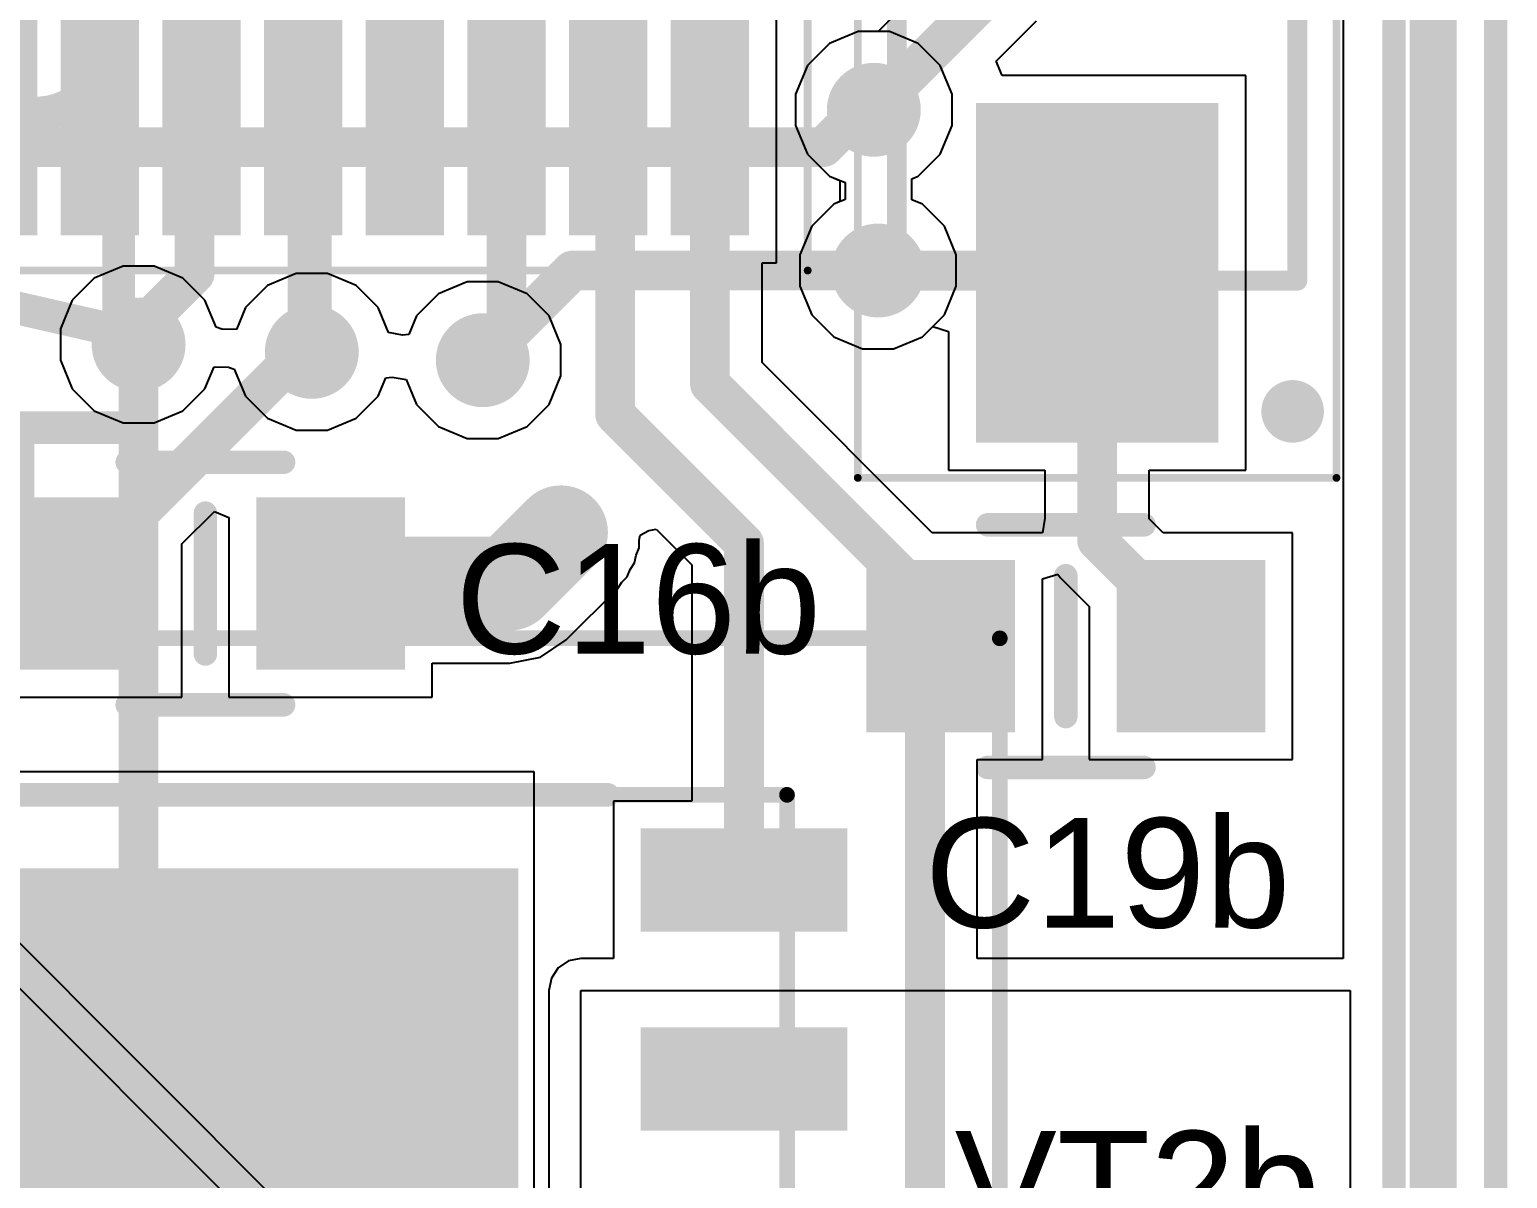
# Model space of a CAD drawing. Header units: inches. Extents: x 0 to 110, y 0 to 95.
# Drawn here: x 50.8 to 60.25, y 44.05 to 51.39 of the extents above; entities that cross this region are included whole.
import ezdxf

# ---------------------------------------------------------------- set-up
doc = ezdxf.new("R2010")
doc.units = ezdxf.units.IN
for name, color, linetype in [('Bottom Layer', 5, 'Continuous'), ('Int1', 16, 'Continuous'), ('Int2', 76, 'Continuous'), ('Mechanical 13', 56, 'Continuous'), ('Panelize Outline', 56, 'Continuous'), ('Top Courtyard', 56, 'Continuous'), ('Top Layer', 1, 'Continuous'), ('Top Overlay', 2, 'Continuous'), ('Top Paste', 8, 'Continuous'), ('Top Solder', 216, 'Continuous'), ('Via Holes', 16, 'Continuous')]:
    doc.layers.add(name, color=color, linetype=linetype)
doc.styles.add('Arial', font='', dxfattribs={"height": 0.2})
doc.styles.add('GOST type B', font='', dxfattribs={"height": 0.2})
doc.styles.get('Arial').set_extended_font_data('Arial')
doc.styles.get('GOST type B').set_extended_font_data('GOST type B')

# ---------------------------------------------------------------- blocks, each defined once
blk = doc.blocks.new('P____PAK_SO_8_1051')
at = {"layer": 'Top Layer'}
for points in [[(-3.178, 2.21), (-1.908, 2.21), (-1.908, 1.6), (-3.178, 1.6)], [(2.411, 2.21), (3.431, 2.21), (3.431, 1.6), (2.411, 1.6)], [(-1.075, -1.955), (-1.075, 1.955), (2.735, 1.955), (2.735, -1.955)], [(-3.178, 0.94), (-1.908, 0.94), (-1.908, 0.33), (-3.178, 0.33)], [(2.722, 0.94), (3.432, 0.94), (3.432, 0.33), (2.722, 0.33)], [(-3.178, -0.33), (-1.908, -0.33), (-1.908, -0.94), (-3.178, -0.94)], [(2.722, -0.33), (3.432, -0.33), (3.432, -0.94), (2.722, -0.94)], [(-3.178, -1.6), (-1.908, -1.6), (-1.908, -2.21), (-3.178, -2.21)], [(2.411, -1.6), (3.431, -1.6), (3.431, -2.21), (2.411, -2.21)]]:
    blk.add_hatch(color=1, dxfattribs=at).paths.add_polyline_path(points)
at = {"layer": 'Top Paste'}
for points in [[(-3.178, 2.21), (-1.908, 2.21), (-1.908, 1.6), (-3.178, 1.6)], [(2.411, 2.21), (3.431, 2.21), (3.431, 1.6), (2.411, 1.6)], [(-1.075, -1.955), (-1.075, 1.955), (2.735, 1.955), (2.735, -1.955)], [(-3.178, 0.94), (-1.908, 0.94), (-1.908, 0.33), (-3.178, 0.33)], [(2.722, 0.94), (3.432, 0.94), (3.432, 0.33), (2.722, 0.33)], [(-3.178, -0.33), (-1.908, -0.33), (-1.908, -0.94), (-3.178, -0.94)], [(2.722, -0.33), (3.432, -0.33), (3.432, -0.94), (2.722, -0.94)], [(-3.178, -1.6), (-1.908, -1.6), (-1.908, -2.21), (-3.178, -2.21)], [(2.411, -1.6), (3.431, -1.6), (3.431, -2.21), (2.411, -2.21)]]:
    blk.add_hatch(color=8, dxfattribs=at).paths.add_polyline_path(points)
at = {"layer": 'Top Solder'}
for points in [[(-3.203, 2.235), (-1.883, 2.235), (-1.883, 1.575), (-3.203, 1.575)], [(2.386, 2.235), (3.456, 2.235), (3.456, 1.575), (2.386, 1.575)], [(-1.1, -1.98), (-1.1, 1.98), (2.76, 1.98), (2.76, -1.98)], [(-3.203, 0.965), (-1.883, 0.965), (-1.883, 0.305), (-3.203, 0.305)], [(2.697, 0.965), (3.457, 0.965), (3.457, 0.305), (2.697, 0.305)], [(-3.203, -0.305), (-1.883, -0.305), (-1.883, -0.965), (-3.203, -0.965)], [(2.697, -0.305), (3.457, -0.305), (3.457, -0.965), (2.697, -0.965)], [(-3.203, -1.575), (-1.883, -1.575), (-1.883, -2.235), (-3.203, -2.235)], [(2.386, -1.575), (3.456, -1.575), (3.456, -2.235), (2.386, -2.235)]]:
    blk.add_hatch(color=216, dxfattribs=at).paths.add_polyline_path(points)
at = {"layer": 'Mechanical 13'}
for points in [[(-2.818, 2.45, 0.1, 0.1, 0), (-2.818, -2.45, 0.1, 0.1, 0)], [(3.072, 2.45, 0.1, 0.1, 0), (-2.818, 2.45, 0.1, 0.1, 0)], [(3.072, 2.45, 0.1, 0.1, 0), (3.072, -2.45, 0.1, 0.1, 0)], [(3.072, -2.45, 0.1, 0.1, 0), (-2.818, -2.45, 0.1, 0.1, 0)]]:
    blk.add_lwpolyline(points, format="xyseb", dxfattribs=at)
for points in [[(-2.843, 2.45, 0.05, 0.05, 1), (-2.793, 2.45, 0.05, 0.05, 1)], [(-2.843, 2.45, 0.05, 0.05, 1), (-2.793, 2.45, 0.05, 0.05, 1)], [(3.047, 2.45, 0.05, 0.05, 1), (3.097, 2.45, 0.05, 0.05, 1)], [(3.047, 2.45, 0.05, 0.05, 1), (3.097, 2.45, 0.05, 0.05, 1)], [(-2.843, -2.45, 0.05, 0.05, 1), (-2.793, -2.45, 0.05, 0.05, 1)], [(-2.843, -2.45, 0.05, 0.05, 1), (-2.793, -2.45, 0.05, 0.05, 1)], [(3.047, -2.45, 0.05, 0.05, 1), (3.097, -2.45, 0.05, 0.05, 1)], [(3.047, -2.45, 0.05, 0.05, 1), (3.097, -2.45, 0.05, 0.05, 1)]]:
    blk.add_lwpolyline(points, format="xyseb", close=True, dxfattribs=at)
at = {"layer": 'Top Courtyard'}
for points in [[(-4.178, 3.45, 0.1, 0.1, 0), (-4.178, -3.45, 0.1, 0.1, 0)], [(4.432, 3.45, 0.1, 0.1, 0), (-4.178, 3.45, 0.1, 0.1, 0)], [(4.432, 3.45, 0.1, 0.1, 0), (4.432, -3.45, 0.1, 0.1, 0)], [(4.432, -3.45, 0.1, 0.1, 0), (-4.178, -3.45, 0.1, 0.1, 0)]]:
    blk.add_lwpolyline(points, format="xyseb", dxfattribs=at)
for points in [[(-4.203, 3.45, 0.05, 0.05, 1), (-4.153, 3.45, 0.05, 0.05, 1)], [(-4.203, 3.45, 0.05, 0.05, 1), (-4.153, 3.45, 0.05, 0.05, 1)], [(4.407, 3.45, 0.05, 0.05, 1), (4.457, 3.45, 0.05, 0.05, 1)], [(4.407, 3.45, 0.05, 0.05, 1), (4.457, 3.45, 0.05, 0.05, 1)], [(-4.203, -3.45, 0.05, 0.05, 1), (-4.153, -3.45, 0.05, 0.05, 1)], [(-4.203, -3.45, 0.05, 0.05, 1), (-4.153, -3.45, 0.05, 0.05, 1)], [(4.407, -3.45, 0.05, 0.05, 1), (4.457, -3.45, 0.05, 0.05, 1)], [(4.407, -3.45, 0.05, 0.05, 1), (4.457, -3.45, 0.05, 0.05, 1)]]:
    blk.add_lwpolyline(points, format="xyseb", close=True, dxfattribs=at)
at = {"layer": 'Top Overlay'}
for points in [[(2.127, 2.45, 0.15, 0.15, 0), (-1.673, 2.45, 0.15, 0.15, 0)], [(-3.673, 1.9, 0.1, 0.1, -1), (-3.673, 2, 0.1, 0.1, 0)], [(-3.673, 2, 0.1, 0.1, -1), (-3.673, 1.9, 0.1, 0.1, 0)], [(2.127, -2.45, 0.15, 0.15, 0), (-1.673, -2.45, 0.15, 0.15, 0)]]:
    blk.add_lwpolyline(points, format="xyseb", dxfattribs=at)
for points in [[(-1.7105, 2.45, 0.075, 0.075, 1), (-1.6355, 2.45, 0.075, 0.075, 1)], [(2.0895, 2.45, 0.075, 0.075, 1), (2.1645, 2.45, 0.075, 0.075, 1)], [(-3.698, 2, 0.05, 0.05, 1), (-3.648, 2, 0.05, 0.05, 1)], [(-3.698, 2, 0.05, 0.05, 1), (-3.648, 2, 0.05, 0.05, 1)], [(-3.698, 1.9, 0.05, 0.05, 1), (-3.648, 1.9, 0.05, 0.05, 1)], [(-3.698, 1.9, 0.05, 0.05, 1), (-3.648, 1.9, 0.05, 0.05, 1)], [(-1.7105, -2.45, 0.075, 0.075, 1), (-1.6355, -2.45, 0.075, 0.075, 1)], [(2.0895, -2.45, 0.075, 0.075, 1), (2.1645, -2.45, 0.075, 0.075, 1)]]:
    blk.add_lwpolyline(points, format="xyseb", close=True, dxfattribs=at)
blk = doc.blocks.new('SMA_1053')
at = {"layer": 'Top Layer'}
for points in [[(-3.175, 0.75), (-1.055, 0.75), (-1.055, -0.75), (-3.175, -0.75)], [(1.055, 0.75), (3.175, 0.75), (3.175, -0.75), (1.055, -0.75)]]:
    blk.add_hatch(color=1, dxfattribs=at).paths.add_polyline_path(points)
at = {"layer": 'Top Paste'}
for points in [[(-3.175, 0.75), (-1.055, 0.75), (-1.055, -0.75), (-3.175, -0.75)], [(1.055, 0.75), (3.175, 0.75), (3.175, -0.75), (1.055, -0.75)]]:
    blk.add_hatch(color=8, dxfattribs=at).paths.add_polyline_path(points)
at = {"layer": 'Top Solder'}
for points in [[(-3.2, 0.775), (-1.03, 0.775), (-1.03, -0.775), (-3.2, -0.775)], [(1.03, 0.775), (3.2, 0.775), (3.2, -0.775), (1.03, -0.775)]]:
    blk.add_hatch(color=216, dxfattribs=at).paths.add_polyline_path(points)
at = {"layer": 'Mechanical 13'}
for points in [[(-2.165, 1.28, 0.127, 0.127, 0), (2.165, 1.28, 0.127, 0.127, 0)], [(-2.165, 1.28, 0.127, 0.127, 0), (-2.165, -1.28, 0.127, 0.127, 0)], [(2.165, 1.28, 0.127, 0.127, 0), (2.165, -1.28, 0.127, 0.127, 0)], [(-2.165, -1.28, 0.127, 0.127, 0), (2.165, -1.28, 0.127, 0.127, 0)]]:
    blk.add_lwpolyline(points, format="xyseb", dxfattribs=at)
for points in [[(-2.1967, 1.28, 0.0635, 0.0635, 1), (-2.1332, 1.28, 0.0635, 0.0635, 1)], [(-2.1967, 1.28, 0.0635, 0.0635, 1), (-2.1332, 1.28, 0.0635, 0.0635, 1)], [(2.1332, 1.28, 0.0635, 0.0635, 1), (2.1967, 1.28, 0.0635, 0.0635, 1)], [(2.1332, 1.28, 0.0635, 0.0635, 1), (2.1967, 1.28, 0.0635, 0.0635, 1)], [(-2.1967, -1.28, 0.0635, 0.0635, 1), (-2.1332, -1.28, 0.0635, 0.0635, 1)], [(-2.1967, -1.28, 0.0635, 0.0635, 1), (-2.1332, -1.28, 0.0635, 0.0635, 1)], [(2.1332, -1.28, 0.0635, 0.0635, 1), (2.1967, -1.28, 0.0635, 0.0635, 1)], [(2.1332, -1.28, 0.0635, 0.0635, 1), (2.1967, -1.28, 0.0635, 0.0635, 1)]]:
    blk.add_lwpolyline(points, format="xyseb", close=True, dxfattribs=at)
at = {"layer": 'Top Courtyard'}
for points in [[(-3.425, 1.53, 0.05, 0.05, 0), (3.425, 1.53, 0.05, 0.05, 0)], [(-3.425, 1.53, 0.05, 0.05, 0), (-3.425, -1.53, 0.05, 0.05, 0)], [(3.425, 1.53, 0.05, 0.05, 0), (3.425, -1.53, 0.05, 0.05, 0)], [(-3.425, -1.53, 0.05, 0.05, 0), (3.425, -1.53, 0.05, 0.05, 0)]]:
    blk.add_lwpolyline(points, format="xyseb", dxfattribs=at)
for points in [[(-3.4375, 1.53, 0.025, 0.025, 1), (-3.4125, 1.53, 0.025, 0.025, 1)], [(-3.4375, 1.53, 0.025, 0.025, 1), (-3.4125, 1.53, 0.025, 0.025, 1)], [(3.4125, 1.53, 0.025, 0.025, 1), (3.4375, 1.53, 0.025, 0.025, 1)], [(3.4125, 1.53, 0.025, 0.025, 1), (3.4375, 1.53, 0.025, 0.025, 1)], [(-3.4375, -1.53, 0.025, 0.025, 1), (-3.4125, -1.53, 0.025, 0.025, 1)], [(-3.4375, -1.53, 0.025, 0.025, 1), (-3.4125, -1.53, 0.025, 0.025, 1)], [(3.4125, -1.53, 0.025, 0.025, 1), (3.4375, -1.53, 0.025, 0.025, 1)], [(3.4125, -1.53, 0.025, 0.025, 1), (3.4375, -1.53, 0.025, 0.025, 1)]]:
    blk.add_lwpolyline(points, format="xyseb", close=True, dxfattribs=at)
at = {"layer": 'Top Overlay'}
for points in [[(-2.165, 1.28, 0.127, 0.127, 0), (2.165, 1.28, 0.127, 0.127, 0)], [(-2.165, 1.28, 0.127, 0.127, 0), (-2.165, 1.07, 0.127, 0.127, 0)], [(2.165, 1.28, 0.127, 0.127, 0), (2.165, 1.07, 0.127, 0.127, 0)], [(-2.165, -1.07, 0.127, 0.127, 0), (-2.165, -1.28, 0.127, 0.127, 0)], [(2.165, -1.07, 0.127, 0.127, 0), (2.165, -1.28, 0.127, 0.127, 0)], [(-2.165, -1.28, 0.127, 0.127, 0), (2.165, -1.28, 0.127, 0.127, 0)]]:
    blk.add_lwpolyline(points, format="xyseb", dxfattribs=at)
for points in [[(-2.1967, 1.28, 0.0635, 0.0635, 1), (-2.1332, 1.28, 0.0635, 0.0635, 1)], [(-2.1967, 1.28, 0.0635, 0.0635, 1), (-2.1332, 1.28, 0.0635, 0.0635, 1)], [(2.1332, 1.28, 0.0635, 0.0635, 1), (2.1967, 1.28, 0.0635, 0.0635, 1)], [(2.1332, 1.28, 0.0635, 0.0635, 1), (2.1967, 1.28, 0.0635, 0.0635, 1)], [(-2.1967, 1.07, 0.0635, 0.0635, 1), (-2.1332, 1.07, 0.0635, 0.0635, 1)], [(2.1332, 1.07, 0.0635, 0.0635, 1), (2.1967, 1.07, 0.0635, 0.0635, 1)], [(-2.1967, -1.07, 0.0635, 0.0635, 1), (-2.1332, -1.07, 0.0635, 0.0635, 1)], [(2.1332, -1.07, 0.0635, 0.0635, 1), (2.1967, -1.07, 0.0635, 0.0635, 1)], [(-2.9, -1.25, 0.2, 0.2, 1), (-3.1, -1.25, 0.2, 0.2, 1)], [(-3.15, -1.25, 0.1, 0.1, 1), (-3.05, -1.25, 0.1, 0.1, 1)], [(-2.95, -1.25, 0.1, 0.1, 1), (-2.85, -1.25, 0.1, 0.1, 1)], [(-2.1967, -1.28, 0.0635, 0.0635, 1), (-2.1332, -1.28, 0.0635, 0.0635, 1)], [(-2.1967, -1.28, 0.0635, 0.0635, 1), (-2.1332, -1.28, 0.0635, 0.0635, 1)], [(2.1332, -1.28, 0.0635, 0.0635, 1), (2.1967, -1.28, 0.0635, 0.0635, 1)], [(2.1332, -1.28, 0.0635, 0.0635, 1), (2.1967, -1.28, 0.0635, 0.0635, 1)]]:
    blk.add_lwpolyline(points, format="xyseb", close=True, dxfattribs=at)
blk = doc.blocks.new('0603R_1057')
at = {"layer": 'Top Layer'}
for points in [[(-1.05, -0.475), (-1.05, 0.475), (-0.25, 0.475), (-0.25, -0.475)], [(0.25, -0.475), (0.25, 0.475), (1.05, 0.475), (1.05, -0.475)]]:
    blk.add_hatch(color=1, dxfattribs=at).paths.add_polyline_path(points)
at = {"layer": 'Top Paste'}
for points in [[(-1.05, -0.475), (-1.05, 0.475), (-0.25, 0.475), (-0.25, -0.475)], [(0.25, -0.475), (0.25, 0.475), (1.05, 0.475), (1.05, -0.475)]]:
    blk.add_hatch(color=8, dxfattribs=at).paths.add_polyline_path(points)
at = {"layer": 'Top Solder'}
for points in [[(-1.075, -0.5), (-1.075, 0.5), (-0.225, 0.5), (-0.225, -0.5)], [(0.225, -0.5), (0.225, 0.5), (1.075, 0.5), (1.075, -0.5)]]:
    blk.add_hatch(color=216, dxfattribs=at).paths.add_polyline_path(points)
at = {"layer": 'Panelize Outline'}
for points in [[(-0.85, -0.475, 0.25, 0.25, 0), (-0.85, 0.475, 0.25, 0.25, 0)], [(0.85, 0.475, 0.25, 0.25, 0), (-0.85, 0.475, 0.25, 0.25, 0)], [(0.85, -0.475, 0.25, 0.25, 0), (0.85, 0.475, 0.25, 0.25, 0)], [(0.85, -0.475, 0.25, 0.25, 0), (-0.85, -0.475, 0.25, 0.25, 0)]]:
    blk.add_lwpolyline(points, format="xyseb", dxfattribs=at)
for points in [[(-0.9125, 0.475, 0.125, 0.125, 1), (-0.7875, 0.475, 0.125, 0.125, 1)], [(-0.9125, 0.475, 0.125, 0.125, 1), (-0.7875, 0.475, 0.125, 0.125, 1)], [(0.7875, 0.475, 0.125, 0.125, 1), (0.9125, 0.475, 0.125, 0.125, 1)], [(0.7875, 0.475, 0.125, 0.125, 1), (0.9125, 0.475, 0.125, 0.125, 1)], [(-0.9125, -0.475, 0.125, 0.125, 1), (-0.7875, -0.475, 0.125, 0.125, 1)], [(-0.9125, -0.475, 0.125, 0.125, 1), (-0.7875, -0.475, 0.125, 0.125, 1)], [(0.7875, -0.475, 0.125, 0.125, 1), (0.9125, -0.475, 0.125, 0.125, 1)], [(0.7875, -0.475, 0.125, 0.125, 1), (0.9125, -0.475, 0.125, 0.125, 1)]]:
    blk.add_lwpolyline(points, format="xyseb", close=True, dxfattribs=at)
at = {"layer": 'Top Overlay'}
for points in [[(0.5, 0.725, 0.15, 0.15, 0), (-0.5, 0.725, 0.15, 0.15, 0)], [(0.5, -0.725, 0.15, 0.15, 0), (-0.5, -0.725, 0.15, 0.15, 0)]]:
    blk.add_lwpolyline(points, format="xyseb", dxfattribs=at)
for points in [[(-0.5375, 0.725, 0.075, 0.075, 1), (-0.4625, 0.725, 0.075, 0.075, 1)], [(0.4625, 0.725, 0.075, 0.075, 1), (0.5375, 0.725, 0.075, 0.075, 1)], [(-0.5375, -0.725, 0.075, 0.075, 1), (-0.4625, -0.725, 0.075, 0.075, 1)], [(0.4625, -0.725, 0.075, 0.075, 1), (0.5375, -0.725, 0.075, 0.075, 1)]]:
    blk.add_lwpolyline(points, format="xyseb", close=True, dxfattribs=at)
at = {"layer": 'Panelize Outline', "style": 'GOST type B'}
blk.add_text('R7b', height=2.15, dxfattribs=at).set_placement((-2.4, 1.4))
blk = doc.blocks.new('HTSSOP_20_1064')
at = {"layer": 'Top Layer'}
for points in [[(2.2, 3.15), (3.65, 3.15), (3.65, 2.7), (2.2, 2.7)], [(2.2, 2.5), (3.65, 2.5), (3.65, 2.05), (2.2, 2.05)], [(2.2, 1.85), (3.65, 1.85), (3.65, 1.4), (2.2, 1.4)], [(2.2, 1.2), (3.65, 1.2), (3.65, 0.75), (2.2, 0.75)], [(2.2, 0.55), (3.65, 0.55), (3.65, 0.1), (2.2, 0.1)], [(2.2, -0.1), (3.65, -0.1), (3.65, -0.55), (2.2, -0.55)], [(2.2, -0.75), (3.65, -0.75), (3.65, -1.2), (2.2, -1.2)], [(2.2, -1.4), (3.65, -1.4), (3.65, -1.85), (2.2, -1.85)]]:
    blk.add_hatch(color=1, dxfattribs=at).paths.add_polyline_path(points)
at = {"layer": 'Top Paste'}
for points in [[(2.2, 3.15), (3.65, 3.15), (3.65, 2.7), (2.2, 2.7)], [(2.2, 2.5), (3.65, 2.5), (3.65, 2.05), (2.2, 2.05)], [(2.2, 1.85), (3.65, 1.85), (3.65, 1.4), (2.2, 1.4)], [(2.2, 1.2), (3.65, 1.2), (3.65, 0.75), (2.2, 0.75)], [(2.2, 0.55), (3.65, 0.55), (3.65, 0.1), (2.2, 0.1)], [(2.2, -0.1), (3.65, -0.1), (3.65, -0.55), (2.2, -0.55)], [(2.2, -0.75), (3.65, -0.75), (3.65, -1.2), (2.2, -1.2)], [(2.2, -1.4), (3.65, -1.4), (3.65, -1.85), (2.2, -1.85)]]:
    blk.add_hatch(color=8, dxfattribs=at).paths.add_polyline_path(points)
at = {"layer": 'Top Solder'}
for points in [[(2.175, 3.175), (3.675, 3.175), (3.675, 2.675), (2.175, 2.675)], [(2.175, 2.525), (3.675, 2.525), (3.675, 2.025), (2.175, 2.025)], [(2.175, 1.875), (3.675, 1.875), (3.675, 1.375), (2.175, 1.375)], [(2.175, 1.225), (3.675, 1.225), (3.675, 0.725), (2.175, 0.725)], [(2.175, 0.575), (3.675, 0.575), (3.675, 0.075), (2.175, 0.075)], [(2.175, -0.075), (3.675, -0.075), (3.675, -0.575), (2.175, -0.575)], [(2.175, -0.725), (3.675, -0.725), (3.675, -1.225), (2.175, -1.225)], [(2.175, -1.375), (3.675, -1.375), (3.675, -1.875), (2.175, -1.875)]]:
    blk.add_hatch(color=216, dxfattribs=at).paths.add_polyline_path(points)
at = {"layer": 'Top Courtyard'}
for points in [[(3.9, 3.55, 0.05, 0.05, 0), (-3.9, 3.55, 0.05, 0.05, 0)], [(3.9, -3.55, 0.05, 0.05, 0), (3.9, 3.55, 0.05, 0.05, 0)]]:
    blk.add_lwpolyline(points, format="xyseb", dxfattribs=at)
blk.add_lwpolyline([(3.8875, 3.55, 0.025, 0.025, 1), (3.9125, 3.55, 0.025, 0.025, 1)], format="xyseb", close=True, dxfattribs=at)
blk.add_lwpolyline([(3.8875, 3.55, 0.025, 0.025, 1), (3.9125, 3.55, 0.025, 0.025, 1)], format="xyseb", close=True, dxfattribs=at)
blk = doc.blocks.new('0603C_1069')
at = {"layer": 'Top Layer'}
for points in [[(-1.25, -0.525), (-1.25, 0.525), (-0.35, 0.525), (-0.35, -0.525)], [(0.35, -0.525), (0.35, 0.525), (1.25, 0.525), (1.25, -0.525)]]:
    blk.add_hatch(color=1, dxfattribs=at).paths.add_polyline_path(points)
at = {"layer": 'Top Paste'}
for points in [[(-1.25, -0.525), (-1.25, 0.525), (-0.35, 0.525), (-0.35, -0.525)], [(0.35, -0.525), (0.35, 0.525), (1.25, 0.525), (1.25, -0.525)]]:
    blk.add_hatch(color=8, dxfattribs=at).paths.add_polyline_path(points)
at = {"layer": 'Top Solder'}
for points in [[(-1.275, -0.55), (-1.275, 0.55), (-0.325, 0.55), (-0.325, -0.55)], [(0.325, -0.55), (0.325, 0.55), (1.275, 0.55), (1.275, -0.55)]]:
    blk.add_hatch(color=216, dxfattribs=at).paths.add_polyline_path(points)
at = {"layer": 'Top Overlay'}
for points in [[(0.5, 0.775, 0.15, 0.15, 0), (-0.5, 0.775, 0.15, 0.15, 0)], [(0, 0.45, 0.15, 0.15, 0), (0, -0.45, 0.15, 0.15, 0)], [(0.5, -0.775, 0.15, 0.15, 0), (-0.5, -0.775, 0.15, 0.15, 0)]]:
    blk.add_lwpolyline(points, format="xyseb", dxfattribs=at)
for points in [[(-0.5375, 0.775, 0.075, 0.075, 1), (-0.4625, 0.775, 0.075, 0.075, 1)], [(0.4625, 0.775, 0.075, 0.075, 1), (0.5375, 0.775, 0.075, 0.075, 1)], [(-0.0375, 0.45, 0.075, 0.075, 1), (0.0375, 0.45, 0.075, 0.075, 1)], [(-0.0375, -0.45, 0.075, 0.075, 1), (0.0375, -0.45, 0.075, 0.075, 1)], [(-0.5375, -0.775, 0.075, 0.075, 1), (-0.4625, -0.775, 0.075, 0.075, 1)], [(0.4625, -0.775, 0.075, 0.075, 1), (0.5375, -0.775, 0.075, 0.075, 1)]]:
    blk.add_lwpolyline(points, format="xyseb", close=True, dxfattribs=at)
blk = doc.blocks.new('0603C_1072')
at = {"layer": 'Top Layer'}
for points in [[(-1.25, -0.525), (-1.25, 0.525), (-0.35, 0.525), (-0.35, -0.525)], [(0.35, -0.525), (0.35, 0.525), (1.25, 0.525), (1.25, -0.525)]]:
    blk.add_hatch(color=1, dxfattribs=at).paths.add_polyline_path(points)
at = {"layer": 'Top Paste'}
for points in [[(-1.25, -0.525), (-1.25, 0.525), (-0.35, 0.525), (-0.35, -0.525)], [(0.35, -0.525), (0.35, 0.525), (1.25, 0.525), (1.25, -0.525)]]:
    blk.add_hatch(color=8, dxfattribs=at).paths.add_polyline_path(points)
at = {"layer": 'Top Solder'}
for points in [[(-1.275, -0.55), (-1.275, 0.55), (-0.325, 0.55), (-0.325, -0.55)], [(0.325, -0.55), (0.325, 0.55), (1.275, 0.55), (1.275, -0.55)]]:
    blk.add_hatch(color=216, dxfattribs=at).paths.add_polyline_path(points)
at = {"layer": 'Top Overlay'}
for points in [[(-0.5, 0.775, 0.15, 0.15, 0), (0.5, 0.775, 0.15, 0.15, 0)], [(0, -0.45, 0.15, 0.15, 0), (0, 0.45, 0.15, 0.15, 0)], [(-0.5, -0.775, 0.15, 0.15, 0), (0.5, -0.775, 0.15, 0.15, 0)]]:
    blk.add_lwpolyline(points, format="xyseb", dxfattribs=at)
for points in [[(-0.5375, 0.775, 0.075, 0.075, 1), (-0.4625, 0.775, 0.075, 0.075, 1)], [(0.4625, 0.775, 0.075, 0.075, 1), (0.5375, 0.775, 0.075, 0.075, 1)], [(-0.0375, 0.45, 0.075, 0.075, 1), (0.0375, 0.45, 0.075, 0.075, 1)], [(-0.0375, -0.45, 0.075, 0.075, 1), (0.0375, -0.45, 0.075, 0.075, 1)], [(-0.5375, -0.775, 0.075, 0.075, 1), (-0.4625, -0.775, 0.075, 0.075, 1)], [(0.4625, -0.775, 0.075, 0.075, 1), (0.5375, -0.775, 0.075, 0.075, 1)]]:
    blk.add_lwpolyline(points, format="xyseb", close=True, dxfattribs=at)

msp = doc.modelspace()

# ---------------------------------------------------------------- hatches: boundary and pattern name
at = {"layer": 'Bottom Layer'}
h = msp.add_hatch(color=5, dxfattribs=at)
edge = h.paths.add_edge_path()
edge.add_arc((56.2, 50.875), 0.3, 0, 360)
h = msp.add_hatch(color=5, dxfattribs=at)
edge = h.paths.add_edge_path()
edge.add_arc((56.227, 49.848), 0.3, 0, 360)
h = msp.add_hatch(color=5, dxfattribs=at)
edge = h.paths.add_edge_path()
edge.add_arc((51.5, 49.375), 0.3, 0, 360)
h = msp.add_hatch(color=5, dxfattribs=at)
edge = h.paths.add_edge_path()
edge.add_arc((52.6072, 49.3282), 0.3, 0, 360)
h = msp.add_hatch(color=5, dxfattribs=at)
edge = h.paths.add_edge_path()
edge.add_arc((53.7, 49.275), 0.3, 0, 360)
h = msp.add_hatch(color=5, dxfattribs=at)
edge = h.paths.add_edge_path()
edge.add_arc((54.2, 48.175), 0.3, 0, 360)
at = {"layer": 'Int1'}
h = msp.add_hatch(color=16, dxfattribs=at)
edge = h.paths.add_edge_path()
edge.add_arc((56.2, 50.875), 0.3, 0, 360)
h = msp.add_hatch(color=16, dxfattribs=at)
edge = h.paths.add_edge_path()
edge.add_arc((56.227, 49.848), 0.3, 0, 360)
h = msp.add_hatch(color=16, dxfattribs=at)
edge = h.paths.add_edge_path()
edge.add_arc((51.5, 49.375), 0.3, 0, 360)
h = msp.add_hatch(color=16, dxfattribs=at)
edge = h.paths.add_edge_path()
edge.add_arc((52.6072, 49.3282), 0.3, 0, 360)
h = msp.add_hatch(color=16, dxfattribs=at)
edge = h.paths.add_edge_path()
edge.add_arc((53.7, 49.275), 0.3, 0, 360)
h = msp.add_hatch(color=16, dxfattribs=at)
edge = h.paths.add_edge_path()
edge.add_arc((54.2, 48.175), 0.3, 0, 360)
at = {"layer": 'Int2'}
h = msp.add_hatch(color=76, dxfattribs=at)
edge = h.paths.add_edge_path()
edge.add_arc((56.2, 50.875), 0.3, 0, 360)
h = msp.add_hatch(color=76, dxfattribs=at)
edge = h.paths.add_edge_path()
edge.add_arc((56.227, 49.848), 0.3, 0, 360)
h = msp.add_hatch(color=76, dxfattribs=at)
edge = h.paths.add_edge_path()
edge.add_arc((51.5, 49.375), 0.3, 0, 360)
h = msp.add_hatch(color=76, dxfattribs=at)
edge = h.paths.add_edge_path()
edge.add_arc((52.6072, 49.3282), 0.3, 0, 360)
h = msp.add_hatch(color=76, dxfattribs=at)
edge = h.paths.add_edge_path()
edge.add_arc((53.7, 49.275), 0.3, 0, 360)
h = msp.add_hatch(color=76, dxfattribs=at)
edge = h.paths.add_edge_path()
edge.add_arc((54.2, 48.175), 0.3, 0, 360)
at = {"layer": 'Top Layer'}
h = msp.add_hatch(color=1, dxfattribs=at)
edge = h.paths.add_edge_path()
edge.add_arc((56.2, 50.875), 0.3, 0, 360)
h = msp.add_hatch(color=1, dxfattribs=at)
edge = h.paths.add_edge_path()
edge.add_arc((56.227, 49.848), 0.3, 0, 360)
h = msp.add_hatch(color=1, dxfattribs=at)
edge = h.paths.add_edge_path()
edge.add_arc((51.5, 49.375), 0.3, 0, 360)
h = msp.add_hatch(color=1, dxfattribs=at)
edge = h.paths.add_edge_path()
edge.add_arc((52.6072, 49.3282), 0.3, 0, 360)
h = msp.add_hatch(color=1, dxfattribs=at)
edge = h.paths.add_edge_path()
edge.add_arc((53.7, 49.275), 0.3, 0, 360)
h = msp.add_hatch(color=1, dxfattribs=at)
edge = h.paths.add_edge_path()
edge.add_arc((54.2, 48.175), 0.3, 0, 360)
at = {"layer": 'Via Holes'}
h = msp.add_hatch(color=7, dxfattribs=at)
edge = h.paths.add_edge_path()
edge.add_arc((56.2, 50.875), 0.15, 0, 360)
h = msp.add_hatch(color=7, dxfattribs=at)
edge = h.paths.add_edge_path()
edge.add_arc((56.227, 49.848), 0.15, 0, 360)
h = msp.add_hatch(color=7, dxfattribs=at)
edge = h.paths.add_edge_path()
edge.add_arc((51.5, 49.375), 0.15, 0, 360)
h = msp.add_hatch(color=7, dxfattribs=at)
edge = h.paths.add_edge_path()
edge.add_arc((52.6072, 49.3282), 0.15, 0, 360)
h = msp.add_hatch(color=7, dxfattribs=at)
edge = h.paths.add_edge_path()
edge.add_arc((53.7, 49.275), 0.15, 0, 360)
h = msp.add_hatch(color=7, dxfattribs=at)
edge = h.paths.add_edge_path()
edge.add_arc((54.2, 48.175), 0.15, 0, 360)

# ---------------------------------------------------------------- linework, layer by layer
at = {"layer": 'Bottom Layer'}
for points in [[(59.7, 43.2, 0.15, 0.15, 0), (59.7, 58.6, 0.15, 0.15, 0)], [(55.8782, 50.6365, 0.254, 0.254, 0), (56.1168, 50.875, 0.254, 0.254, 0)], [(56.1168, 50.875, 0.254, 0.254, 0), (56.2, 50.875, 0.254, 0.254, 0)], [(47.5385, 50.6365, 0.254, 0.254, 0), (52.6072, 50.6365, 0.254, 0.254, 0)], [(52.6072, 50.6365, 0.254, 0.254, 0), (55.8782, 50.6365, 0.254, 0.254, 0)], [(52.6072, 49.3282, 0.254, 0.254, 0), (52.6072, 50.6365, 0.254, 0.254, 0)], [(53.7, 49.275, 0.254, 0.254, 0), (54.273, 49.848, 0.254, 0.254, 0)], [(54.273, 49.848, 0.254, 0.254, 0), (56.227, 49.848, 0.254, 0.254, 0)], [(51.5, 36.5686, 0.254, 0.254, 0), (51.5, 49.375, 0.254, 0.254, 0)]]:
    msp.add_lwpolyline(points, format="xyseb", dxfattribs=at)
for points in [[(56.0533, 50.875, 0.127, 0.127, 1), (56.1803, 50.875, 0.127, 0.127, 1)], [(56.0533, 50.875, 0.127, 0.127, 1), (56.1803, 50.875, 0.127, 0.127, 1)], [(56.1365, 50.875, 0.127, 0.127, 1), (56.2635, 50.875, 0.127, 0.127, 1)], [(52.5437, 50.6365, 0.127, 0.127, 1), (52.6707, 50.6365, 0.127, 0.127, 1)], [(52.5437, 50.6365, 0.127, 0.127, 1), (52.6707, 50.6365, 0.127, 0.127, 1)], [(52.5437, 50.6365, 0.127, 0.127, 1), (52.6707, 50.6365, 0.127, 0.127, 1)], [(55.8147, 50.6365, 0.127, 0.127, 1), (55.9417, 50.6365, 0.127, 0.127, 1)], [(55.8147, 50.6365, 0.127, 0.127, 1), (55.9417, 50.6365, 0.127, 0.127, 1)], [(54.2095, 49.848, 0.127, 0.127, 1), (54.3365, 49.848, 0.127, 0.127, 1)], [(54.2095, 49.848, 0.127, 0.127, 1), (54.3365, 49.848, 0.127, 0.127, 1)], [(56.1635, 49.848, 0.127, 0.127, 1), (56.2905, 49.848, 0.127, 0.127, 1)], [(51.4365, 49.375, 0.127, 0.127, 1), (51.5635, 49.375, 0.127, 0.127, 1)], [(52.5437, 49.3282, 0.127, 0.127, 1), (52.6707, 49.3282, 0.127, 0.127, 1)], [(53.6365, 49.275, 0.127, 0.127, 1), (53.7635, 49.275, 0.127, 0.127, 1)]]:
    msp.add_lwpolyline(points, format="xyseb", close=True, dxfattribs=at)
at = {"layer": 'Int1'}
for p, q in [((55.9168, 51.2989), (55.7761, 51.1582)), ((56.1006, 51.375), (55.9168, 51.2989)), ((56.2995, 51.375), (56.1006, 51.375)), ((56.4832, 51.2989), (56.2995, 51.375)), ((56.6239, 51.1582), (56.4832, 51.2989)), ((55.7761, 51.1582), (55.7, 50.9745)), ((56.7, 50.9745), (56.6239, 51.1582)), ((55.7, 50.9745), (55.7, 50.7755)), ((56.7, 50.7755), (56.7, 50.9745)), ((55.7, 50.7755), (55.7761, 50.5918)), ((56.6239, 50.5918), (56.7, 50.7755)), ((55.7761, 50.5918), (55.9168, 50.4511)), ((56.4832, 50.4511), (56.6239, 50.5918)), ((55.9168, 50.4511), (55.9833, 50.4236)), ((56.4437, 50.4347), (56.4832, 50.4511)), ((55.9833, 50.4236), (55.9833, 50.2883)), ((56.4437, 50.2994), (56.4437, 50.4347)), ((55.9438, 50.2719), (55.8031, 50.1312)), ((55.9833, 50.2883), (55.9438, 50.2719)), ((56.5102, 50.2719), (56.4437, 50.2994)), ((56.6509, 50.1312), (56.5102, 50.2719)), ((55.8031, 50.1312), (55.727, 49.9475)), ((56.727, 49.9475), (56.6509, 50.1312)), ((55.727, 49.9475), (55.727, 49.7485)), ((56.727, 49.7485), (56.727, 49.9475)), ((51.2168, 49.7989), (51.0761, 49.6582)), ((51.4006, 49.875), (51.2168, 49.7989)), ((51.5995, 49.875), (51.4006, 49.875)), ((51.7832, 49.7989), (51.5995, 49.875)), ((51.9239, 49.6582), (51.7832, 49.7989)), ((52.5077, 49.8282), (52.3239, 49.752)), ((52.7066, 49.8282), (52.5077, 49.8282)), ((52.8904, 49.752), (52.7066, 49.8282)), ((52.3239, 49.752), (52.1833, 49.6114)), ((53.031, 49.6114), (52.8904, 49.752)), ((53.4168, 49.6989), (53.2761, 49.5582)), ((53.6006, 49.775), (53.4168, 49.6989)), ((53.7995, 49.775), (53.6006, 49.775)), ((53.9832, 49.6989), (53.7995, 49.775)), ((54.1239, 49.5582), (53.9832, 49.6989)), ((55.727, 49.7485), (55.8031, 49.5648)), ((56.6509, 49.5648), (56.727, 49.7485)), ((51.0761, 49.6582), (51, 49.4745)), ((51.9956, 49.485), (51.9239, 49.6582)), ((52.1833, 49.6114), (52.125, 49.4707)), ((53.0969, 49.4523), (53.031, 49.6114)), ((53.2761, 49.5582), (53.2271, 49.4398)), ((54.2, 49.3745), (54.1239, 49.5582)), ((55.8031, 49.5648), (55.9438, 49.4241)), ((56.5102, 49.4241), (56.6509, 49.5648)), ((51, 49.4745), (51, 49.2756)), ((52.0327, 49.4735), (51.9956, 49.485)), ((52.125, 49.4707), (52.0327, 49.4735)), ((53.1867, 49.4357), (53.0969, 49.4523)), ((53.2271, 49.4398), (53.1867, 49.4357)), ((55.9438, 49.4241), (56.1276, 49.348)), ((56.3265, 49.348), (56.5102, 49.4241)), ((54.2, 49.1756), (54.2, 49.3745)), ((56.1276, 49.348), (56.3265, 49.348)), ((51, 49.2756), (51.0761, 49.0918)), ((51.9239, 49.0918), (51.9822, 49.2324)), ((51.9822, 49.2324), (52.0744, 49.2297)), ((52.0744, 49.2297), (52.1115, 49.2181)), ((52.1115, 49.2181), (52.1833, 49.0449)), ((53.031, 49.0449), (53.0801, 49.1633)), ((53.0801, 49.1633), (53.1205, 49.1674)), ((53.1205, 49.1674), (53.2102, 49.1509)), ((53.2102, 49.1509), (53.2761, 48.9918)), ((54.1239, 48.9918), (54.2, 49.1756)), ((51.0761, 49.0918), (51.2168, 48.9511)), ((51.7832, 48.9511), (51.9239, 49.0918)), ((52.1833, 49.0449), (52.3239, 48.9043)), ((52.8904, 48.9043), (53.031, 49.0449)), ((51.2168, 48.9511), (51.4006, 48.875)), ((51.5995, 48.875), (51.7832, 48.9511)), ((53.2761, 48.9918), (53.4168, 48.8511)), ((53.9832, 48.8511), (54.1239, 48.9918)), ((51.4006, 48.875), (51.5995, 48.875)), ((52.3239, 48.9043), (52.5077, 48.8282)), ((52.7066, 48.8282), (52.8904, 48.9043)), ((53.4168, 48.8511), (53.6006, 48.775)), ((53.7995, 48.775), (53.9832, 48.8511)), ((52.5077, 48.8282), (52.7066, 48.8282)), ((53.6006, 48.775), (53.7995, 48.775)), ((54.6445, 41.6439), (47.6442, 48.6442)), ((47.5, 48.5), (54.5003, 41.4997))]:
    msp.add_line(p, q, dxfattribs=at)
at = {"layer": 'Int2'}
for p, q in [((55.9168, 51.2989), (55.7761, 51.1582)), ((56.1006, 51.375), (55.9168, 51.2989)), ((56.2995, 51.375), (56.1006, 51.375)), ((56.4832, 51.2989), (56.2995, 51.375)), ((56.6239, 51.1582), (56.4832, 51.2989)), ((55.7761, 51.1582), (55.7, 50.9745)), ((56.7, 50.9745), (56.6239, 51.1582)), ((55.7, 50.9745), (55.7, 50.7755)), ((56.7, 50.7755), (56.7, 50.9745)), ((55.7, 50.7755), (55.7761, 50.5918)), ((56.6239, 50.5918), (56.7, 50.7755)), ((55.7761, 50.5918), (55.9168, 50.4511)), ((56.4832, 50.4511), (56.6239, 50.5918)), ((55.9168, 50.4511), (55.9833, 50.4236)), ((56.4437, 50.4347), (56.4832, 50.4511)), ((55.9833, 50.4236), (55.9833, 50.2883)), ((56.4437, 50.2994), (56.4437, 50.4347)), ((55.9438, 50.2719), (55.8031, 50.1312)), ((55.9833, 50.2883), (55.9438, 50.2719)), ((56.5102, 50.2719), (56.4437, 50.2994)), ((56.6509, 50.1312), (56.5102, 50.2719)), ((55.8031, 50.1312), (55.727, 49.9475)), ((56.727, 49.9475), (56.6509, 50.1312)), ((55.727, 49.9475), (55.727, 49.7485)), ((56.727, 49.7485), (56.727, 49.9475)), ((51.2168, 49.7989), (51.0761, 49.6582)), ((51.4006, 49.875), (51.2168, 49.7989)), ((51.5995, 49.875), (51.4006, 49.875)), ((51.7832, 49.7989), (51.5995, 49.875)), ((51.9239, 49.6582), (51.7832, 49.7989)), ((52.5077, 49.8282), (52.3239, 49.752)), ((52.7066, 49.8282), (52.5077, 49.8282)), ((52.8904, 49.752), (52.7066, 49.8282)), ((52.3239, 49.752), (52.1833, 49.6114)), ((53.031, 49.6114), (52.8904, 49.752)), ((53.4168, 49.6989), (53.2761, 49.5582)), ((53.6006, 49.775), (53.4168, 49.6989)), ((53.7995, 49.775), (53.6006, 49.775)), ((53.9832, 49.6989), (53.7995, 49.775)), ((54.1239, 49.5582), (53.9832, 49.6989)), ((55.727, 49.7485), (55.8031, 49.5648)), ((56.6509, 49.5648), (56.727, 49.7485)), ((51.0761, 49.6582), (51, 49.4745)), ((51.9956, 49.485), (51.9239, 49.6582)), ((52.1833, 49.6114), (52.125, 49.4707)), ((53.0969, 49.4523), (53.031, 49.6114)), ((53.2761, 49.5582), (53.2271, 49.4398)), ((54.2, 49.3745), (54.1239, 49.5582)), ((55.8031, 49.5648), (55.9438, 49.4241)), ((56.5102, 49.4241), (56.6509, 49.5648)), ((51, 49.4745), (51, 49.2756)), ((52.0327, 49.4735), (51.9956, 49.485)), ((52.125, 49.4707), (52.0327, 49.4735)), ((53.1867, 49.4357), (53.0969, 49.4523)), ((53.2271, 49.4398), (53.1867, 49.4357)), ((55.9438, 49.4241), (56.1276, 49.348)), ((56.3265, 49.348), (56.5102, 49.4241)), ((54.2, 49.1756), (54.2, 49.3745)), ((56.1276, 49.348), (56.3265, 49.348)), ((51, 49.2756), (51.0761, 49.0918)), ((51.9239, 49.0918), (51.9822, 49.2324)), ((51.9822, 49.2324), (52.0744, 49.2297)), ((52.0744, 49.2297), (52.1115, 49.2181)), ((52.1115, 49.2181), (52.1833, 49.0449)), ((53.031, 49.0449), (53.0801, 49.1633)), ((53.0801, 49.1633), (53.1205, 49.1674)), ((53.1205, 49.1674), (53.2102, 49.1509)), ((53.2102, 49.1509), (53.2761, 48.9918)), ((54.1239, 48.9918), (54.2, 49.1756)), ((51.0761, 49.0918), (51.2168, 48.9511)), ((51.7832, 48.9511), (51.9239, 49.0918)), ((52.1833, 49.0449), (52.3239, 48.9043)), ((52.8904, 48.9043), (53.031, 49.0449)), ((51.2168, 48.9511), (51.4006, 48.875)), ((51.5995, 48.875), (51.7832, 48.9511)), ((53.2761, 48.9918), (53.4168, 48.8511)), ((53.9832, 48.8511), (54.1239, 48.9918)), ((51.4006, 48.875), (51.5995, 48.875)), ((52.3239, 48.9043), (52.5077, 48.8282)), ((52.7066, 48.8282), (52.8904, 48.9043)), ((53.4168, 48.8511), (53.6006, 48.775)), ((53.7995, 48.775), (53.9832, 48.8511)), ((52.5077, 48.8282), (52.7066, 48.8282)), ((53.6006, 48.775), (53.7995, 48.775))]:
    msp.add_line(p, q, dxfattribs=at)
at = {"layer": 'Top Layer'}
for p, q in [((59.2, 79.3), (59.2, 45.4519)), ((56.6706, 51.8171), (56.2285, 51.375)), ((55.577, 49.898), (55.577, 51.5711)), ((56.9819, 51.1854), (57.2398, 51.4432)), ((55.9168, 51.2989), (55.7761, 51.1582)), ((56.1006, 51.375), (55.9168, 51.2989)), ((56.2285, 51.375), (56.1006, 51.375)), ((55.7761, 51.1582), (55.7, 50.9745)), ((57.0202, 51.093), (56.9819, 51.1854)), ((58.577, 51.093), (57.0202, 51.093)), ((58.577, 48.573), (58.577, 51.093)), ((55.7, 50.9745), (55.7, 50.7755)), ((55.7, 50.7755), (55.7761, 50.5918)), ((55.7761, 50.5918), (55.9168, 50.4511)), ((55.9168, 50.4511), (56.016, 50.41)), ((56.016, 50.41), (56.016, 50.3018)), ((55.9438, 50.2719), (55.8031, 50.1312)), ((56.016, 50.3018), (55.9438, 50.2719)), ((55.8031, 50.1312), (55.727, 49.9475)), ((55.4854, 49.2611), (55.4854, 49.898)), ((55.4854, 49.898), (55.577, 49.898)), ((55.727, 49.9475), (55.727, 49.7485)), ((55.727, 49.7485), (55.8031, 49.5648)), ((55.8031, 49.5648), (55.9438, 49.4241)), ((55.9438, 49.4241), (56.1276, 49.348)), ((56.3265, 49.348), (56.5102, 49.4241)), ((56.5102, 49.4241), (56.577, 49.4909)), ((56.577, 49.4909), (56.677, 49.4574)), ((56.677, 49.4574), (56.677, 48.573)), ((56.1276, 49.348), (56.3265, 49.348)), ((56.5735, 48.173), (55.4854, 49.2611)), ((56.677, 48.573), (57.2936, 48.573)), ((57.2936, 48.573), (57.2936, 48.2661)), ((57.9604, 48.2611), (57.9604, 48.573)), ((57.9604, 48.573), (58.577, 48.573)), ((51.777, 48.1015), (51.9846, 48.3091)), ((51.9846, 48.3091), (52.077, 48.2708)), ((52.077, 48.2708), (52.077, 47.123)), ((54.706, 48.1561), (54.7618, 48.1861)), ((54.7618, 48.1861), (54.8076, 48.1959)), ((54.8076, 48.1959), (55.0366, 47.9669)), ((57.2936, 48.2661), (57.277, 48.173)), ((58.0485, 48.173), (57.9604, 48.2611)), ((51.777, 47.123), (51.777, 48.1015)), ((54.7, 48.1258), (54.706, 48.1561)), ((54.7, 48.0756), (54.7, 48.1258)), ((57.1936, 48.173), (56.5735, 48.173)), ((57.277, 48.173), (57.1936, 48.173)), ((58.877, 48.173), (58.0485, 48.173)), ((58.877, 46.723), (58.877, 48.173)), ((54.671, 47.9799), (54.6808, 48.0292)), ((54.6808, 48.0292), (54.7, 48.0756)), ((54.6239, 47.8918), (54.6431, 47.9382)), ((54.6431, 47.9382), (54.671, 47.9799)), ((55.0366, 47.9669), (55.0366, 46.458)), ((57.277, 47.8782), (57.377, 47.9086)), ((57.377, 47.9086), (57.3913, 47.8873)), ((54.2335, 47.4875), (54.5605, 47.8145)), ((54.5605, 47.8145), (54.5884, 47.8563)), ((54.5884, 47.8563), (54.6239, 47.8918)), ((57.277, 46.723), (57.277, 47.8782)), ((57.3913, 47.8873), (57.577, 47.7015)), ((57.577, 47.7015), (57.577, 46.723)), ((54.0681, 47.377), (54.2335, 47.4875)), ((53.377, 47.123), (53.377, 47.3382)), ((53.377, 47.3382), (53.873, 47.3382)), ((53.873, 47.3382), (54.0681, 47.377)), ((50.477, 47.123), (51.777, 47.123)), ((52.077, 47.123), (53.377, 47.123)), ((56.8604, 45.4519), (56.8604, 46.723)), ((56.8604, 46.723), (57.277, 46.723)), ((57.577, 46.723), (58.877, 46.723)), ((48.027, 46.648), (54.027, 46.648)), ((54.027, 46.648), (54.027, 41.348)), ((55.0366, 46.458), (54.535, 46.458)), ((54.535, 46.458), (54.535, 45.4519)), ((54.327, 45.4519), (54.249, 45.4364)), ((54.535, 45.4519), (54.327, 45.4519)), ((59.2, 45.4519), (56.8604, 45.4519)), ((54.1828, 45.3922), (54.1386, 45.326)), ((54.249, 45.4364), (54.1828, 45.3922)), ((54.1386, 45.326), (54.1231, 45.248)), ((54.1231, 45.248), (54.1231, 41.3444)), ((54.327, 25.448), (54.327, 45.248)), ((54.327, 45.248), (59.2446, 45.248)), ((59.2446, 45.248), (59.2446, 37.8))]:
    msp.add_line(p, q, dxfattribs=at)
for points in [[(59.525, 37.8, 0.15, 0.15, 0), (59.525, 77.425, 0.15, 0.15, 0)], [(51.252, 50.823, 0.4, 0.4, 0), (51.252, 52.773, 0.4, 0.4, 0)], [(53.202, 50.823, 0.4, 0.4, 0), (53.202, 52.773, 0.4, 0.4, 0)], [(59.85, 38, 0.15, 0.15, 0), (59.85, 52.25, 0.15, 0.15, 0)], [(56.2, 50.875, 0.254, 0.254, 0), (57.004, 51.679, 0.254, 0.254, 0)], [(60.175, 38.3, 0.15, 0.15, 0), (60.175, 51.475, 0.15, 0.15, 0)], [(51.858, 50.779, 0.254, 0.254, 0), (51.902, 50.823, 0.254, 0.254, 0)], [(52.552, 50.823, 0.254, 0.254, 0), (52.5796, 50.7954, 0.254, 0.254, 0)], [(52.5796, 49.3557, 0.254, 0.254, 0), (52.5796, 50.7954, 0.254, 0.254, 0)], [(53.852, 49.5206, 0.254, 0.254, 0), (53.852, 50.823, 0.254, 0.254, 0)], [(54.502, 50.823, 0.254, 0.254, 0), (54.546, 50.779, 0.254, 0.254, 0)], [(55.152, 49.123, 0.254, 0.254, 0), (55.152, 50.823, 0.254, 0.254, 0)], [(51.858, 49.8266, 0.254, 0.254, 0), (51.858, 50.779, 0.254, 0.254, 0)], [(54.546, 48.929, 0.254, 0.254, 0), (54.546, 50.779, 0.254, 0.254, 0)], [(56.227, 49.848, 0.254, 0.254, 0), (57.612, 49.848, 0.254, 0.254, 0)], [(57.612, 49.848, 0.254, 0.254, 0), (57.627, 49.833, 0.254, 0.254, 0)], [(51.5, 49.4686, 0.254, 0.254, 0), (51.858, 49.8266, 0.254, 0.254, 0)], [(57.627, 48.123, 0.254, 0.254, 0), (57.627, 49.833, 0.254, 0.254, 0)], [(53.7, 49.3686, 0.254, 0.254, 0), (53.852, 49.5206, 0.254, 0.254, 0)], [(51.5, 49.375, 0.254, 0.254, 0), (51.5, 49.4686, 0.254, 0.254, 0)], [(52.5796, 49.3557, 0.254, 0.254, 0), (52.6072, 49.3282, 0.254, 0.254, 0)], [(53.7, 49.275, 0.254, 0.254, 0), (53.7, 49.3686, 0.254, 0.254, 0)], [(51.127, 47.923, 0.254, 0.254, 0), (52.452, 49.248, 0.254, 0.254, 0)], [(52.452, 49.248, 0.254, 0.254, 0), (52.527, 49.248, 0.254, 0.254, 0)], [(52.527, 49.248, 0.254, 0.254, 0), (52.5395, 49.2605, 0.254, 0.254, 0)], [(55.152, 49.123, 0.254, 0.254, 0), (56.527, 47.748, 0.254, 0.254, 0)], [(54.546, 48.929, 0.254, 0.254, 0), (55.37, 48.105, 0.254, 0.254, 0)], [(53.873, 47.848, 0.6, 0.6, 0), (54.2, 48.175, 0.6, 0.6, 0)], [(55.37, 45.953, 0.254, 0.254, 0), (55.37, 48.105, 0.254, 0.254, 0)], [(57.627, 48.123, 0.254, 0.254, 0), (58.227, 47.523, 0.254, 0.254, 0)], [(52.727, 47.848, 0.6, 0.6, 0), (53.873, 47.848, 0.6, 0.6, 0)], [(51.127, 47.848, 0.254, 0.254, 0), (51.127, 47.923, 0.254, 0.254, 0)], [(56.527, 43.6972, 0.254, 0.254, 0), (56.527, 47.748, 0.254, 0.254, 0)], [(58.227, 47.448, 0.254, 0.254, 0), (58.227, 47.523, 0.254, 0.254, 0)]]:
    msp.add_lwpolyline(points, format="xyseb", dxfattribs=at)
for points in [[(51.152, 50.823, 0.2, 0.2, 1), (51.352, 50.823, 0.2, 0.2, 1)], [(53.102, 50.823, 0.2, 0.2, 1), (53.302, 50.823, 0.2, 0.2, 1)], [(51.8385, 50.823, 0.127, 0.127, 1), (51.9655, 50.823, 0.127, 0.127, 1)], [(52.4885, 50.823, 0.127, 0.127, 1), (52.6155, 50.823, 0.127, 0.127, 1)], [(52.5161, 50.7954, 0.127, 0.127, 1), (52.6431, 50.7954, 0.127, 0.127, 1)], [(52.5161, 50.7954, 0.127, 0.127, 1), (52.6431, 50.7954, 0.127, 0.127, 1)], [(53.7885, 50.823, 0.127, 0.127, 1), (53.9155, 50.823, 0.127, 0.127, 1)], [(54.4385, 50.823, 0.127, 0.127, 1), (54.5655, 50.823, 0.127, 0.127, 1)], [(55.0885, 50.823, 0.127, 0.127, 1), (55.2155, 50.823, 0.127, 0.127, 1)], [(56.1365, 50.875, 0.127, 0.127, 1), (56.2635, 50.875, 0.127, 0.127, 1)], [(51.7945, 50.779, 0.127, 0.127, 1), (51.9215, 50.779, 0.127, 0.127, 1)], [(51.7945, 50.779, 0.127, 0.127, 1), (51.9215, 50.779, 0.127, 0.127, 1)], [(54.4825, 50.779, 0.127, 0.127, 1), (54.6095, 50.779, 0.127, 0.127, 1)], [(54.4825, 50.779, 0.127, 0.127, 1), (54.6095, 50.779, 0.127, 0.127, 1)], [(56.1635, 49.848, 0.127, 0.127, 1), (56.2905, 49.848, 0.127, 0.127, 1)], [(57.5485, 49.848, 0.127, 0.127, 1), (57.6755, 49.848, 0.127, 0.127, 1)], [(57.5485, 49.848, 0.127, 0.127, 1), (57.6755, 49.848, 0.127, 0.127, 1)], [(51.7945, 49.8266, 0.127, 0.127, 1), (51.9215, 49.8266, 0.127, 0.127, 1)], [(51.7945, 49.8266, 0.127, 0.127, 1), (51.9215, 49.8266, 0.127, 0.127, 1)], [(57.5635, 49.833, 0.127, 0.127, 1), (57.6905, 49.833, 0.127, 0.127, 1)], [(57.5635, 49.833, 0.127, 0.127, 1), (57.6905, 49.833, 0.127, 0.127, 1)], [(53.7885, 49.5206, 0.127, 0.127, 1), (53.9155, 49.5206, 0.127, 0.127, 1)], [(53.7885, 49.5206, 0.127, 0.127, 1), (53.9155, 49.5206, 0.127, 0.127, 1)], [(51.4365, 49.4686, 0.127, 0.127, 1), (51.5635, 49.4686, 0.127, 0.127, 1)], [(51.4365, 49.4686, 0.127, 0.127, 1), (51.5635, 49.4686, 0.127, 0.127, 1)], [(51.4365, 49.375, 0.127, 0.127, 1), (51.5635, 49.375, 0.127, 0.127, 1)], [(52.5161, 49.3557, 0.127, 0.127, 1), (52.6431, 49.3557, 0.127, 0.127, 1)], [(52.5161, 49.3557, 0.127, 0.127, 1), (52.6431, 49.3557, 0.127, 0.127, 1)], [(52.5437, 49.3282, 0.127, 0.127, 1), (52.6707, 49.3282, 0.127, 0.127, 1)], [(53.6365, 49.3686, 0.127, 0.127, 1), (53.7635, 49.3686, 0.127, 0.127, 1)], [(53.6365, 49.3686, 0.127, 0.127, 1), (53.7635, 49.3686, 0.127, 0.127, 1)], [(52.3885, 49.248, 0.127, 0.127, 1), (52.5155, 49.248, 0.127, 0.127, 1)], [(52.3885, 49.248, 0.127, 0.127, 1), (52.5155, 49.248, 0.127, 0.127, 1)], [(52.4635, 49.248, 0.127, 0.127, 1), (52.5905, 49.248, 0.127, 0.127, 1)], [(52.4635, 49.248, 0.127, 0.127, 1), (52.5905, 49.248, 0.127, 0.127, 1)], [(52.476, 49.2605, 0.127, 0.127, 1), (52.603, 49.2605, 0.127, 0.127, 1)], [(53.6365, 49.275, 0.127, 0.127, 1), (53.7635, 49.275, 0.127, 0.127, 1)], [(55.0885, 49.123, 0.127, 0.127, 1), (55.2155, 49.123, 0.127, 0.127, 1)], [(55.0885, 49.123, 0.127, 0.127, 1), (55.2155, 49.123, 0.127, 0.127, 1)], [(54.4825, 48.929, 0.127, 0.127, 1), (54.6095, 48.929, 0.127, 0.127, 1)], [(54.4825, 48.929, 0.127, 0.127, 1), (54.6095, 48.929, 0.127, 0.127, 1)], [(54.05, 48.175, 0.3, 0.3, 1), (54.35, 48.175, 0.3, 0.3, 1)], [(55.3065, 48.105, 0.127, 0.127, 1), (55.4335, 48.105, 0.127, 0.127, 1)], [(55.3065, 48.105, 0.127, 0.127, 1), (55.4335, 48.105, 0.127, 0.127, 1)], [(57.5635, 48.123, 0.127, 0.127, 1), (57.6905, 48.123, 0.127, 0.127, 1)], [(57.5635, 48.123, 0.127, 0.127, 1), (57.6905, 48.123, 0.127, 0.127, 1)], [(52.577, 47.848, 0.3, 0.3, 1), (52.877, 47.848, 0.3, 0.3, 1)], [(53.723, 47.848, 0.3, 0.3, 1), (54.023, 47.848, 0.3, 0.3, 1)], [(53.723, 47.848, 0.3, 0.3, 1), (54.023, 47.848, 0.3, 0.3, 1)], [(51.0635, 47.923, 0.127, 0.127, 1), (51.1905, 47.923, 0.127, 0.127, 1)], [(51.0635, 47.923, 0.127, 0.127, 1), (51.1905, 47.923, 0.127, 0.127, 1)], [(51.0635, 47.848, 0.127, 0.127, 1), (51.1905, 47.848, 0.127, 0.127, 1)], [(56.4635, 47.748, 0.127, 0.127, 1), (56.5905, 47.748, 0.127, 0.127, 1)], [(56.4635, 47.748, 0.127, 0.127, 1), (56.5905, 47.748, 0.127, 0.127, 1)], [(58.1635, 47.523, 0.127, 0.127, 1), (58.2905, 47.523, 0.127, 0.127, 1)], [(58.1635, 47.523, 0.127, 0.127, 1), (58.2905, 47.523, 0.127, 0.127, 1)], [(58.1635, 47.448, 0.127, 0.127, 1), (58.2905, 47.448, 0.127, 0.127, 1)], [(55.3065, 45.953, 0.127, 0.127, 1), (55.4335, 45.953, 0.127, 0.127, 1)]]:
    msp.add_lwpolyline(points, format="xyseb", close=True, dxfattribs=at)

# ---------------------------------------------------------------- block references
for name, p, rotation in [('HTSSOP_20_1064', (52.227, 53.748), 270), ('SMA_1053', (57.627, 51.948), 90), ('0603R_1057', (47.927, 49.898), 270), ('0603C_1069', (57.427, 47.448), 180), ('P____PAK_SO_8_1051', (52.827, 44.048), 180)]:
    msp.add_blockref(name, p, dxfattribs=dict(rotation=rotation))
msp.add_blockref('0603C_1072', (51.927, 47.848))

# ---------------------------------------------------------------- texts
at = {"layer": 'Top Overlay', "style": 'Arial'}
for s, p in [('C16b', (53.5254, 47.4001)), ('C19b', (56.5254, 45.6501)), ('VT2b', (56.7171, 43.6501))]:
    msp.add_text(s, height=0.7, dxfattribs=at).set_placement(p)

doc.saveas('drawing.dxf')
